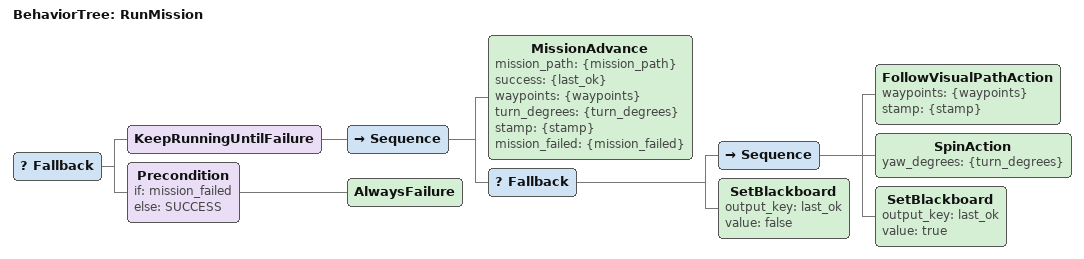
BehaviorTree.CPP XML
<?xml version="1.0"?>
<root BTCPP_format="4">
  <BehaviorTree ID="RunMission">
    <Fallback>
      <KeepRunningUntilFailure>
        <Sequence>
          <MissionAdvance mission_path="{mission_path}" success="{last_ok}"
                          waypoints="{waypoints}" turn_degrees="{turn_degrees}" stamp="{stamp}"
                          mission_failed="{mission_failed}"/>
          <Fallback>
            <Sequence>
              <FollowVisualPathAction waypoints="{waypoints}" stamp="{stamp}"/>
              <SpinAction yaw_degrees="{turn_degrees}"/>
              <SetBlackboard output_key="last_ok" value="true"/>
            </Sequence>
            <SetBlackboard output_key="last_ok" value="false"/>
          </Fallback>
        </Sequence>
      </KeepRunningUntilFailure>
      <Precondition if="mission_failed" else="SUCCESS">
        <AlwaysFailure/>
      </Precondition>
    </Fallback>
  </BehaviorTree>
</root>
